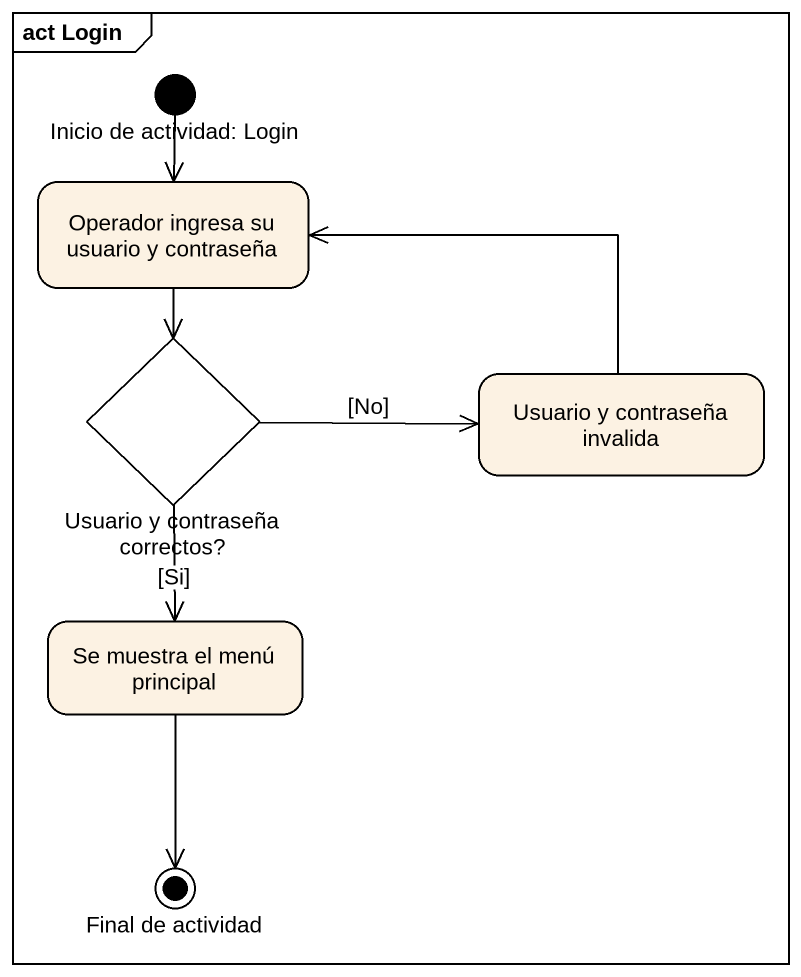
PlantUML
@startuml
mainframe act Login
hide empty description
state "Inicio de actividad: Login" as Inicio_de_actividad_Login <<start>>
state "Operador ingresa su usuario y contraseña" as Operador_ingresa_su_usuario
state "Usuario y contraseña correctos?" as Usuario_y_contraseña <<choice>>
state "Usuario y contraseña invalida" as Usuario_y_contraseña_2
state "Se muestra el menú principal" as Se_muestra_el_menú_principal
state "Final de actividad" as Final_de_actividad <<end>>
Inicio_de_actividad_Login --> Operador_ingresa_su_usuario
Operador_ingresa_su_usuario --> Usuario_y_contraseña
Usuario_y_contraseña -right-> Usuario_y_contraseña_2 : [No]
Usuario_y_contraseña --> Se_muestra_el_menú_principal : [Si]
Usuario_y_contraseña_2 -left-> Operador_ingresa_su_usuario
Se_muestra_el_menú_principal --> Final_de_actividad
@enduml
